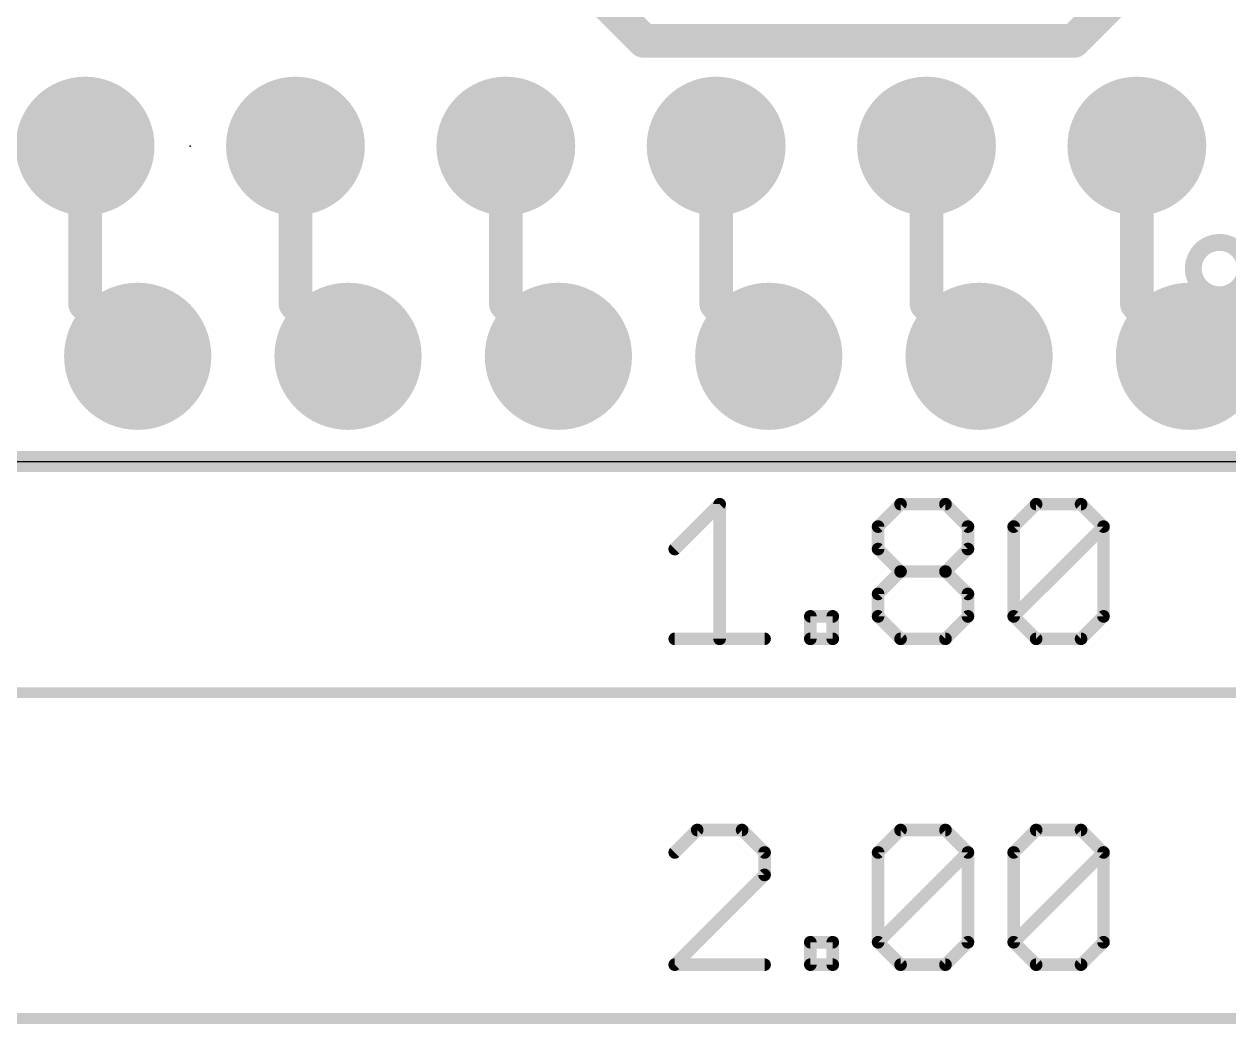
# Model space of a CAD drawing. Extents: x -7.4 to 58.7, y -8.7 to 28.8.
# Drawn here: x 15.14 to 29.69, y -6.8 to 5.28 of the extents above; entities that cross this region are included whole.
import ezdxf

# ---------------------------------------------------------------- set-up
doc = ezdxf.new("R2010")
doc.units = 0
for name, color, linetype in [('1', 12, 'CONTINUOUS'), ('16', 132, 'CONTINUOUS'), ('17', 110, 'CONTINUOUS'), ('20', 53, 'CONTINUOUS'), ('21', 40, 'CONTINUOUS'), ('23', 53, 'CONTINUOUS'), ('47', 253, 'CONTINUOUS'), ('51', 253, 'CONTINUOUS')]:
    doc.layers.add(name, color=color, linetype=linetype)

# ---------------------------------------------------------------- blocks, each defined once
blk = doc.blocks.new('RECT')
blk.add_solid([(-0.5, -0.5), (0.5, -0.5), (-0.5, 0.5), (0.5, 0.5)])
blk = doc.blocks.new('ROUNDP')
at = {"const_width": 0.5}
blk.add_lwpolyline([(0, -0.25, 1), (0, 0.25, 1), (0, -0.25)], format="xyb", dxfattribs=at)

msp = doc.modelspace()

# ---------------------------------------------------------------- linework, layer by layer
at = {"layer": '1'}
for points, const_width in [([(21.463, 6.239), (22.622, 5.08)], 0.4064), ([(27.813, 5.08), (28.382, 5.649)], 0.4064), ([(22.622, 5.08), (27.813, 5.08)], 0.4064), ([(15.875, 3.81), (15.875, 1.905)], 0.4064), ([(18.415, 3.81), (18.415, 1.905)], 0.4064), ([(20.955, 3.81), (20.955, 1.905)], 0.4064), ([(23.495, 3.81), (23.495, 1.905)], 0.4064), ([(26.035, 3.81), (26.035, 1.905)], 0.4064), ([(28.575, 3.81), (28.575, 1.905)], 0.4064), ([(15.875, 1.905), (16.51, 1.27)], 0.4064), ([(18.415, 1.905), (19.05, 1.27)], 0.4064), ([(20.955, 1.905), (21.59, 1.27)], 0.4064), ([(23.495, 1.905), (24.13, 1.27)], 0.4064), ([(26.035, 1.905), (26.67, 1.27)], 0.4064), ([(28.575, 1.905), (29.21, 1.27)], 0.4064), ([(0, 0), (50.8, 0)], 0.254)]:
    msp.add_lwpolyline(points, dxfattribs=dict(at, const_width=const_width))
at = {"layer": '1', "const_width": 0.2032}
for points in [[(22.622, 5.1816, 1), (22.622, 4.9784)], [(22.5502, 5.0082, 1), (22.6938, 5.1518)], [(27.7412, 5.1518, 1), (27.8848, 5.0082)], [(27.813, 4.9784, 1), (27.813, 5.1816)], [(15.9766, 3.81, 1), (15.7734, 3.81)], [(18.5166, 3.81, 1), (18.3134, 3.81)], [(21.0566, 3.81, 1), (20.8534, 3.81)], [(23.5966, 3.81, 1), (23.3934, 3.81)], [(26.1366, 3.81, 1), (25.9334, 3.81)], [(28.6766, 3.81, 1), (28.4734, 3.81)], [(15.9468, 1.9768, 1), (15.8032, 1.8332)], [(18.4868, 1.9768, 1), (18.3432, 1.8332)], [(21.0268, 1.9768, 1), (20.8832, 1.8332)], [(23.5668, 1.9768, 1), (23.4232, 1.8332)], [(26.1068, 1.9768, 1), (25.9632, 1.8332)], [(28.6468, 1.9768, 1), (28.5032, 1.8332)], [(15.7734, 1.905, 1), (15.9766, 1.905)], [(18.3134, 1.905, 1), (18.5166, 1.905)], [(20.8534, 1.905, 1), (21.0566, 1.905)], [(23.3934, 1.905, 1), (23.5966, 1.905)], [(25.9334, 1.905, 1), (26.1366, 1.905)], [(28.4734, 1.905, 1), (28.6766, 1.905)], [(16.4382, 1.1982, 1), (16.5818, 1.3418)], [(18.9782, 1.1982, 1), (19.1218, 1.3418)], [(21.5182, 1.1982, 1), (21.6618, 1.3418)], [(24.0582, 1.1982, 1), (24.2018, 1.3418)], [(26.5982, 1.1982, 1), (26.7418, 1.3418)], [(29.1382, 1.1982, 1), (29.2818, 1.3418)]]:
    msp.add_lwpolyline(points, format="xyb", dxfattribs=at)
at = {"layer": '16', "const_width": 0.254}
msp.add_lwpolyline([(0, 0), (50.8, 0)], dxfattribs=at)
at = {"layer": '20'}
msp.add_line((2.54, 0), (48.26, 0), dxfattribs=at)
at = {"layer": '21', "const_width": 0.2032}
msp.add_lwpolyline([(29.573, 2.0138, 1), (29.573, 2.6462, 1), (29.573, 2.0138)], format="xyb", dxfattribs=at)
at = {"layer": '23'}
msp.add_point((17.145, 3.81), dxfattribs=at)
at = {"layer": '47'}
for points, const_width in [([(22.9948, -1.0586), (23.5371, -0.5163)], 0.1524), ([(23.5371, -0.5163), (23.5371, -2.1433)], 0.1524), ([(25.4505, -0.7875), (25.7217, -0.5163)], 0.1524), ([(25.7217, -0.5163), (26.264, -0.5163)], 0.1524), ([(26.264, -0.5163), (26.5352, -0.7875)], 0.1524), ([(27.0877, -0.7875), (27.3589, -0.5163)], 0.1524), ([(27.3589, -0.5163), (27.9012, -0.5163)], 0.1524), ([(27.9012, -0.5163), (28.1724, -0.7875)], 0.1524), ([(25.4505, -1.0586), (25.4505, -0.7875)], 0.1524), ([(26.5352, -0.7875), (26.5352, -1.0586)], 0.1524), ([(27.0877, -1.8721), (27.0877, -0.7875)], 0.1524), ([(27.0877, -1.8721), (28.1724, -0.7875)], 0.1524), ([(28.1724, -0.7875), (28.1724, -1.8721)], 0.1524), ([(25.7217, -1.3298), (25.4505, -1.0586)], 0.1524), ([(26.5352, -1.0586), (26.264, -1.3298)], 0.1524), ([(25.4505, -1.601), (25.7217, -1.3298)], 0.1524), ([(25.7217, -1.3298), (26.264, -1.3298)], 0.1524), ([(26.264, -1.3298), (26.5352, -1.601)], 0.1524), ([(25.4505, -1.8721), (25.4505, -1.601)], 0.1524), ([(26.5352, -1.601), (26.5352, -1.8721)], 0.1524), ([(24.632, -2.1433), (24.632, -1.8721)], 0.1524), ([(24.632, -1.8721), (24.9031, -1.8721)], 0.1524), ([(24.9031, -1.8721), (24.9031, -2.1433)], 0.1524), ([(25.7217, -2.1433), (25.4505, -1.8721)], 0.1524), ([(26.5352, -1.8721), (26.264, -2.1433)], 0.1524), ([(27.3589, -2.1433), (27.0877, -1.8721)], 0.1524), ([(28.1724, -1.8721), (27.9012, -2.1433)], 0.1524), ([(22.9948, -2.1433), (24.0795, -2.1433)], 0.1524), ([(24.9031, -2.1433), (24.632, -2.1433)], 0.1524), ([(26.264, -2.1433), (25.7217, -2.1433)], 0.1524), ([(27.9012, -2.1433), (27.3589, -2.1433)], 0.1524), ([(2.605, -2.794), (48.195, -2.794)], 0.13), ([(23.266, -4.4533), (22.9948, -4.7245)], 0.1524), ([(23.8083, -4.4533), (23.266, -4.4533)], 0.1524), ([(24.0795, -4.7245), (23.8083, -4.4533)], 0.1524), ([(25.4505, -4.7245), (25.7217, -4.4533)], 0.1524), ([(25.7217, -4.4533), (26.264, -4.4533)], 0.1524), ([(26.264, -4.4533), (26.5352, -4.7245)], 0.1524), ([(27.0877, -4.7245), (27.3589, -4.4533)], 0.1524), ([(27.3589, -4.4533), (27.9012, -4.4533)], 0.1524), ([(27.9012, -4.4533), (28.1724, -4.7245)], 0.1524), ([(24.0795, -4.9956), (24.0795, -4.7245)], 0.1524), ([(25.4505, -5.8091), (25.4505, -4.7245)], 0.1524), ([(25.4505, -5.8091), (26.5352, -4.7245)], 0.1524), ([(26.5352, -4.7245), (26.5352, -5.8091)], 0.1524), ([(27.0877, -5.8091), (27.0877, -4.7245)], 0.1524), ([(27.0877, -5.8091), (28.1724, -4.7245)], 0.1524), ([(28.1724, -4.7245), (28.1724, -5.8091)], 0.1524), ([(22.9948, -6.0803), (24.0795, -4.9956)], 0.1524), ([(24.632, -6.0803), (24.632, -5.8091)], 0.1524), ([(24.632, -5.8091), (24.9031, -5.8091)], 0.1524), ([(24.9031, -5.8091), (24.9031, -6.0803)], 0.1524), ([(25.7217, -6.0803), (25.4505, -5.8091)], 0.1524), ([(26.5352, -5.8091), (26.264, -6.0803)], 0.1524), ([(27.3589, -6.0803), (27.0877, -5.8091)], 0.1524), ([(28.1724, -5.8091), (27.9012, -6.0803)], 0.1524), ([(24.0795, -6.0803), (22.9948, -6.0803)], 0.1524), ([(24.9031, -6.0803), (24.632, -6.0803)], 0.1524), ([(26.264, -6.0803), (25.7217, -6.0803)], 0.1524), ([(27.9012, -6.0803), (27.3589, -6.0803)], 0.1524), ([(0.065, -6.731), (50.735, -6.731)], 0.13)]:
    msp.add_lwpolyline(points, dxfattribs=dict(at, const_width=const_width))
at = {"layer": '47', "const_width": 0.0762}
for points in [[(23.5752, -0.5163, 1), (23.499, -0.5163)], [(23.5641, -0.5433, 1), (23.5102, -0.4894)], [(25.7217, -0.4782, 1), (25.7217, -0.5544)], [(25.7486, -0.5433, 1), (25.6948, -0.4894)], [(26.291, -0.4894, 1), (26.2371, -0.5433)], [(26.264, -0.5544, 1), (26.264, -0.4782)], [(27.3589, -0.4782, 1), (27.3589, -0.5544)], [(27.3858, -0.5433, 1), (27.3319, -0.4894)], [(27.9281, -0.4894, 1), (27.8743, -0.5433)], [(27.9012, -0.5544, 1), (27.9012, -0.4782)], [(25.4886, -0.7875, 1), (25.4124, -0.7875)], [(25.4236, -0.7605, 1), (25.4775, -0.8144)], [(26.5733, -0.7875, 1), (26.4971, -0.7875)], [(26.5083, -0.8144, 1), (26.5621, -0.7605)], [(27.1258, -0.7875, 1), (27.0496, -0.7875)], [(27.0608, -0.7605, 1), (27.1146, -0.8144)], [(28.2105, -0.7875, 1), (28.1343, -0.7875)], [(28.1993, -0.8144, 1), (28.1454, -0.7605)], [(28.1454, -0.8144, 1), (28.1993, -0.7605)], [(22.9679, -1.0317, 1), (23.0218, -1.0856)], [(25.4775, -1.0317, 1), (25.4236, -1.0856)], [(26.5621, -1.0856, 1), (26.5083, -1.0317)], [(25.4124, -1.0586, 1), (25.4886, -1.0586)], [(26.4971, -1.0586, 1), (26.5733, -1.0586)], [(25.7217, -1.2917, 1), (25.7217, -1.3679)], [(25.7486, -1.3567, 1), (25.6948, -1.3029)], [(25.6948, -1.3567, 1), (25.7486, -1.3029)], [(26.291, -1.3029, 1), (26.2371, -1.3567)], [(26.2371, -1.3029, 1), (26.291, -1.3567)], [(26.264, -1.3679, 1), (26.264, -1.2917)], [(25.4886, -1.601, 1), (25.4124, -1.601)], [(25.4236, -1.574, 1), (25.4775, -1.6279)], [(26.5733, -1.601, 1), (26.4971, -1.601)], [(26.5083, -1.6279, 1), (26.5621, -1.574)], [(24.6701, -1.8721, 1), (24.5939, -1.8721)], [(24.632, -1.834, 1), (24.632, -1.9102)], [(24.9412, -1.8721, 1), (24.865, -1.8721)], [(24.9031, -1.9102, 1), (24.9031, -1.834)], [(25.4775, -1.8452, 1), (25.4236, -1.8991)], [(25.4124, -1.8721, 1), (25.4886, -1.8721)], [(26.4971, -1.8721, 1), (26.5733, -1.8721)], [(26.5621, -1.8991, 1), (26.5083, -1.8452)], [(27.1146, -1.8452, 1), (27.0608, -1.8991)], [(27.0608, -1.8452, 1), (27.1146, -1.8991)], [(27.0496, -1.8721, 1), (27.1258, -1.8721)], [(28.1343, -1.8721, 1), (28.2105, -1.8721)], [(28.1993, -1.8991, 1), (28.1454, -1.8452)], [(22.9948, -2.1052, 1), (22.9948, -2.1814)], [(23.499, -2.1433, 1), (23.5752, -2.1433)], [(24.0795, -2.1814, 1), (24.0795, -2.1052)], [(24.632, -2.1052, 1), (24.632, -2.1814)], [(24.5939, -2.1433, 1), (24.6701, -2.1433)], [(24.865, -2.1433, 1), (24.9412, -2.1433)], [(24.9031, -2.1814, 1), (24.9031, -2.1052)], [(25.7217, -2.1052, 1), (25.7217, -2.1814)], [(25.6948, -2.1702, 1), (25.7486, -2.1164)], [(26.2371, -2.1164, 1), (26.291, -2.1702)], [(26.264, -2.1814, 1), (26.264, -2.1052)], [(27.3589, -2.1052, 1), (27.3589, -2.1814)], [(27.3319, -2.1702, 1), (27.3858, -2.1164)], [(27.8743, -2.1164, 1), (27.9281, -2.1702)], [(27.9012, -2.1814, 1), (27.9012, -2.1052)], [(23.266, -4.4152, 1), (23.266, -4.4914)], [(23.2929, -4.4803, 1), (23.239, -4.4264)], [(23.8352, -4.4264, 1), (23.7814, -4.4803)], [(23.8083, -4.4914, 1), (23.8083, -4.4152)], [(25.7217, -4.4152, 1), (25.7217, -4.4914)], [(25.7486, -4.4803, 1), (25.6948, -4.4264)], [(26.291, -4.4264, 1), (26.2371, -4.4803)], [(26.264, -4.4914, 1), (26.264, -4.4152)], [(27.3589, -4.4152, 1), (27.3589, -4.4914)], [(27.3858, -4.4803, 1), (27.3319, -4.4264)], [(27.9281, -4.4264, 1), (27.8743, -4.4803)], [(27.9012, -4.4914, 1), (27.9012, -4.4152)], [(24.1176, -4.7245, 1), (24.0414, -4.7245)], [(25.4886, -4.7245, 1), (25.4124, -4.7245)], [(26.5733, -4.7245, 1), (26.4971, -4.7245)], [(26.5621, -4.7514, 1), (26.5083, -4.6975)], [(27.1258, -4.7245, 1), (27.0496, -4.7245)], [(28.2105, -4.7245, 1), (28.1343, -4.7245)], [(28.1993, -4.7514, 1), (28.1454, -4.6975)], [(22.9679, -4.6975, 1), (23.0218, -4.7514)], [(24.0525, -4.7514, 1), (24.1064, -4.6975)], [(25.4236, -4.6975, 1), (25.4775, -4.7514)], [(26.5083, -4.7514, 1), (26.5621, -4.6975)], [(27.0608, -4.6975, 1), (27.1146, -4.7514)], [(28.1454, -4.7514, 1), (28.1993, -4.6975)], [(24.1064, -5.0226, 1), (24.0525, -4.9687)], [(24.0414, -4.9956, 1), (24.1176, -4.9956)], [(24.6701, -5.8091, 1), (24.5939, -5.8091)], [(24.632, -5.771, 1), (24.632, -5.8472)], [(24.9412, -5.8091, 1), (24.865, -5.8091)], [(24.9031, -5.8472, 1), (24.9031, -5.771)], [(25.4775, -5.7822, 1), (25.4236, -5.8361)], [(25.4236, -5.7822, 1), (25.4775, -5.8361)], [(25.4124, -5.8091, 1), (25.4886, -5.8091)], [(26.4971, -5.8091, 1), (26.5733, -5.8091)], [(26.5621, -5.8361, 1), (26.5083, -5.7822)], [(27.1146, -5.7822, 1), (27.0608, -5.8361)], [(27.0608, -5.7822, 1), (27.1146, -5.8361)], [(27.0496, -5.8091, 1), (27.1258, -5.8091)], [(28.1343, -5.8091, 1), (28.2105, -5.8091)], [(28.1993, -5.8361, 1), (28.1454, -5.7822)], [(22.9948, -6.0422, 1), (22.9948, -6.1184)], [(22.9679, -6.0534, 1), (23.0218, -6.1072)], [(24.0795, -6.1184, 1), (24.0795, -6.0422)], [(24.632, -6.0422, 1), (24.632, -6.1184)], [(24.5939, -6.0803, 1), (24.6701, -6.0803)], [(24.865, -6.0803, 1), (24.9412, -6.0803)], [(24.9031, -6.1184, 1), (24.9031, -6.0422)], [(25.7217, -6.0422, 1), (25.7217, -6.1184)], [(25.6948, -6.1072, 1), (25.7486, -6.0534)], [(26.2371, -6.0534, 1), (26.291, -6.1072)], [(26.264, -6.1184, 1), (26.264, -6.0422)], [(27.3589, -6.0422, 1), (27.3589, -6.1184)], [(27.3319, -6.1072, 1), (27.3858, -6.0534)], [(27.8743, -6.0534, 1), (27.9281, -6.1072)], [(27.9012, -6.1184, 1), (27.9012, -6.0422)]]:
    msp.add_lwpolyline(points, format="xyb", dxfattribs=at)

# ---------------------------------------------------------------- block references
at = {"layer": '17', "xscale": 1.6764, "yscale": 1.6764, "rotation": 270}
for p in [(15.875, 3.81), (15.875, 3.81), (18.415, 3.81), (18.415, 3.81), (20.955, 3.81), (20.955, 3.81), (23.495, 3.81), (23.495, 3.81), (26.035, 3.81), (26.035, 3.81), (28.575, 3.81), (28.575, 3.81)]:
    msp.add_blockref('ROUNDP', p, dxfattribs=at)
at = {"layer": '17', "xscale": 1.778, "yscale": 1.778}
for p in [(16.51, 1.27), (16.51, 1.27), (19.05, 1.27), (19.05, 1.27), (21.59, 1.27), (21.59, 1.27), (24.13, 1.27), (24.13, 1.27), (26.67, 1.27), (26.67, 1.27), (29.21, 1.27), (29.21, 1.27)]:
    msp.add_blockref('ROUNDP', p, dxfattribs=at)
at = {"layer": '51', "xscale": 0.508, "yscale": 0.508, "rotation": 180}
for p in [(15.875, 3.81), (18.415, 3.81), (20.955, 3.81), (23.495, 3.81), (26.035, 3.81), (28.575, 3.81)]:
    msp.add_blockref('RECT', p, dxfattribs=at)

doc.saveas('drawing.dxf')
